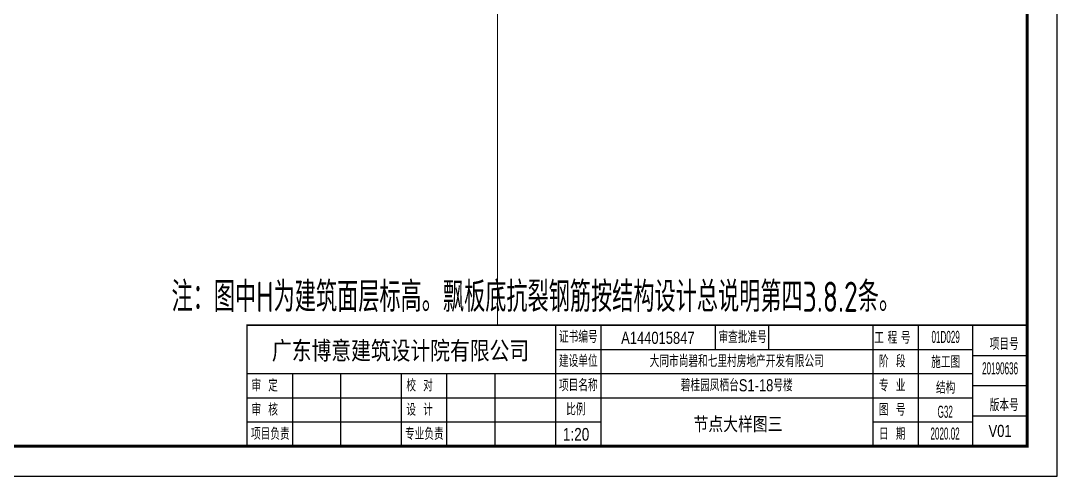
# Model space of a CAD drawing. Extents: x 5874492 to 7194610, y -939842 to -279257.
# Drawn here: x 6060383 to 6067241, y -770562 to -767547 of the extents above; entities that cross this region are included whole.
import ezdxf
from ezdxf.enums import TextEntityAlignment as Align

# ---------------------------------------------------------------- set-up
doc = ezdxf.new("R2010")
doc.units = 0
doc.header["$LTSCALE"] = 1000
doc.layers.add('S-大样-HATCH', color=251, linetype='Continuous', lineweight=20)
doc.layers.add('S-通用-TEXT', color=7, linetype='Continuous', lineweight=20)
doc.layers.add('Y-云图图框', color=7, linetype='Continuous')
doc.styles.add('_YT_Name', font='', dxfattribs={"width": 0.8})
doc.styles.add('_YT_Sign_Text', font='ros.shx', dxfattribs={"width": 0.8, "bigfont": 'hztxt.shx'})
doc.styles.get("Standard").update_dxf_attribs({"font": 'gbenor.shx', "bigfont": 'gbcbig.shx'})
doc.styles.add('TSSD_Rein', font='tssdeng.shx', dxfattribs={"width": 0.7, "bigfont": 'hztxt.shx'})
doc.styles.get('_YT_Name').set_extended_font_data('SimHei')

# ---------------------------------------------------------------- blocks, each defined once
blk = doc.blocks.new('ECMCTK_A1_竖_单行图名--0')
for p, q in [((427.98, 50), (427.98, 26)), ((428, 50), (428, 10)), ((442.98, 50), (442.98, 10)), ((480.8, 50), (480.8, 42)), ((498.48, 50), (498.48, 42)), ((533, 50), (533, 10)), ((548, 50), (548, 10)), ((566, 50.01), (584, 50)), ((566, 50.01), (566, 10)), ((428, 42), (566, 42)), ((566, 40.01), (584, 40.01)), ((326, 34), (566, 34)), ((341, 34), (341, 10)), ((357, 10), (357, 34)), ((377, 34), (377, 10)), ((392, 34), (392, 10)), ((408, 10), (408, 34)), ((566, 30.01), (584, 30)), ((326, 26), (566, 26)), ((326, 18), (442.96, 18)), ((533, 18), (566, 18)), ((566, 20), (584, 20))]:
    blk.add_line(p, q)
at = {"color": 4}
blk.add_lwpolyline([(0, 0), (594, 0), (594, 841), (0, 841)], close=True, dxfattribs=at)
for points, const_width in [([(10, 10), (584, 10), (584, 816), (10, 816)], 1), ([(326, 10), (584, 10), (584, 50), (326, 50)], 0.45)]:
    blk.add_lwpolyline(points, close=True, dxfattribs=dict(const_width=const_width))
at = {"const_width": 0.45}
for points in [[(326, 10), (326, 50.01), (566, 50.01)], [(566, 50.01), (566, 10)]]:
    blk.add_lwpolyline(points, dxfattribs=at)
at = {"style": '_YT_Sign_Text', "width": 0.8}
for s, p in [('证书编号', (429.15, 44.14)), ('审查批准号', (481.91, 44.06)), ('工 程 号', (533.47, 43.85)), ('项目号', (571.65, 41.8)), ('建设单位', (429.15, 36.14)), ('阶  段', (535.01, 36.05)), ('审  定', (327.41, 28.05)), ('校  对', (378.66, 28.05)), ('项目名称', (429.15, 28.14)), ('专  业', (535.01, 28.05)), ('审  核', (327.41, 20.05)), ('设  计', (378.66, 20.05)), ('比例', (431.54, 20.16)), ('图  号', (535.01, 20.05)), ('版本号', (571.65, 21.55)), ('项目负责', (327.27, 12.05)), ('专业负责', (378.21, 12.05)), ('日  期', (535.01, 12.05))]:
    blk.add_text(s, height=4, dxfattribs=at).set_placement(p)
at = {"color": 80, "flags": 3}
for tag, height, p in [('YTHQINS', 3, (593.31, 817.5)), ('ECMCKEY', 3, (440.09, 590.57)), ('YTTQINS', 3.75, (595.35, 11.88)), ('YTFRAME', 3, (375.97, 4.92)), ('YTBARCODE_T1', 3, (493.74, 4.57))]:
    blk.add_attdef(tag, text='', height=height, dxfattribs=at).set_placement(p, align=Align.MIDDLE_CENTER)
for tag, height, style, width, p in [('证书编号', 4, '_YT_Sign_Text', 0.8, (461.87, 43.81)), ('审查批准号', 4, '_YT_Sign_Text', 0.8, (514.06, 43.81)), ('工程号', 4, '_YT_Sign_Text', 0.5, (557.08, 44.12)), ('设计单位', 6, '_YT_Name', 0.8, (376.75, 38.6)), ('建设单位', 4, '_YT_Sign_Text', 0.8, (487.96, 36.11)), ('阶段', 4, '_YT_Sign_Text', 0.8, (557.08, 35.81)), ('项目号', 4, '_YT_Sign_Text', 0.5, (575.08, 33.72)), ('项目名称', 4, '_YT_Sign_Text', 0.8, (487.96, 28.11)), ('专业', 4, '_YT_Sign_Text', 0.8, (557.08, 27.31)), ('图纸编号', 4, '_YT_Sign_Text', 0.5, (556.93, 19.36)), ('图纸名称', 4.5, '_YT_Name', 0.8, (488.39, 15.06)), ('版本号', 4, '_YT_Sign_Text', 0.8, (575.08, 13)), ('出图比例', 4.2, '_YT_Sign_Text', 0.8, (434.82, 11.78)), ('日期', 4, '_YT_Sign_Text', 0.5, (556.88, 12.13))]:
    blk.add_attdef(tag, text='', height=height, dxfattribs=dict(style=style, width=width)).set_placement(p, align=Align.CENTER)
at = {"style": '_YT_Sign_Text', "width": 0.8, "flags": 3}
for tag, p, height in [('[审定人]', (343.95, 27.81), 4.1), ('{审定人}', (358.87, 26.45), 6.24), ('[校对人]', (395.23, 27.82), 4.1), ('{校对人}', (411.35, 26.53), 6.24), ('[审核人]', (344.01, 19.76), 4.1), ('{审核人}', (359.98, 18.44), 6.24), ('[设计人]', (395.47, 20.21), 4.1), ('{设计人}', (411.48, 18.54), 6.24), ('{项目负责人}', (361.28, 10.72), 6.24), ('{专业负责人}', (411.58, 10.36), 6.24), ('[项目负责人]', (343.78, 12.01), 4.1), ('[专业负责人]', (395.74, 11.77), 4.1)]:
    blk.add_attdef(tag, p, '', height=height, dxfattribs=at)
at = {"color": 80, "flags": 3}
for tag, p in [('YTQRCODE', (304.56, 12.07)), ('YTBZSIT', (10, 10)), ('EXT_TK_LEFT', (10, 10))]:
    blk.add_attdef(tag, p, '', height=3, dxfattribs=at)

msp = doc.modelspace()

# ---------------------------------------------------------------- linework, layer by layer
at = {"layer": 'S-大样-HATCH', "ltscale": 0.5}
msp.add_line((6063537.1, -761885.8), (6063537.1, -769561.9), dxfattribs=at)

# ---------------------------------------------------------------- block references
at = {"layer": 'Y-云图图框', "xscale": 20, "yscale": 20, "zscale": 20}
msp.add_blockref('ECMCTK_A1_竖_单行图名--0', (6055361.3, -770562), dxfattribs=at).add_auto_attribs({'图纸编号': 'G32', '图纸名称': '节点大样图三', '版本号': 'V01', '项目名称': '碧桂园凤栖台S1-18号楼', '出图比例': '1:20', '工程号': '01D029', '阶段': '施工图', '专业': '结构', '日期': '2020.02', '项目号': '20190636', '建设单位': '大同市尚碧和七里村房地产开发有限公司', '设计单位': '广东博意建筑设计院有限公司', '证书编号': 'A144015847'})

# ---------------------------------------------------------------- texts
at = {"layer": 'S-通用-TEXT', "style": 'TSSD_Rein', "width": 0.7}
msp.add_text('注：图中H为建筑面层标高。飘板底抗裂钢筋按结构设计总说明第四3.8.2条。 ', height=200, dxfattribs=at).set_placement((6061381.1, -769474.1))

doc.saveas('drawing.dxf')
